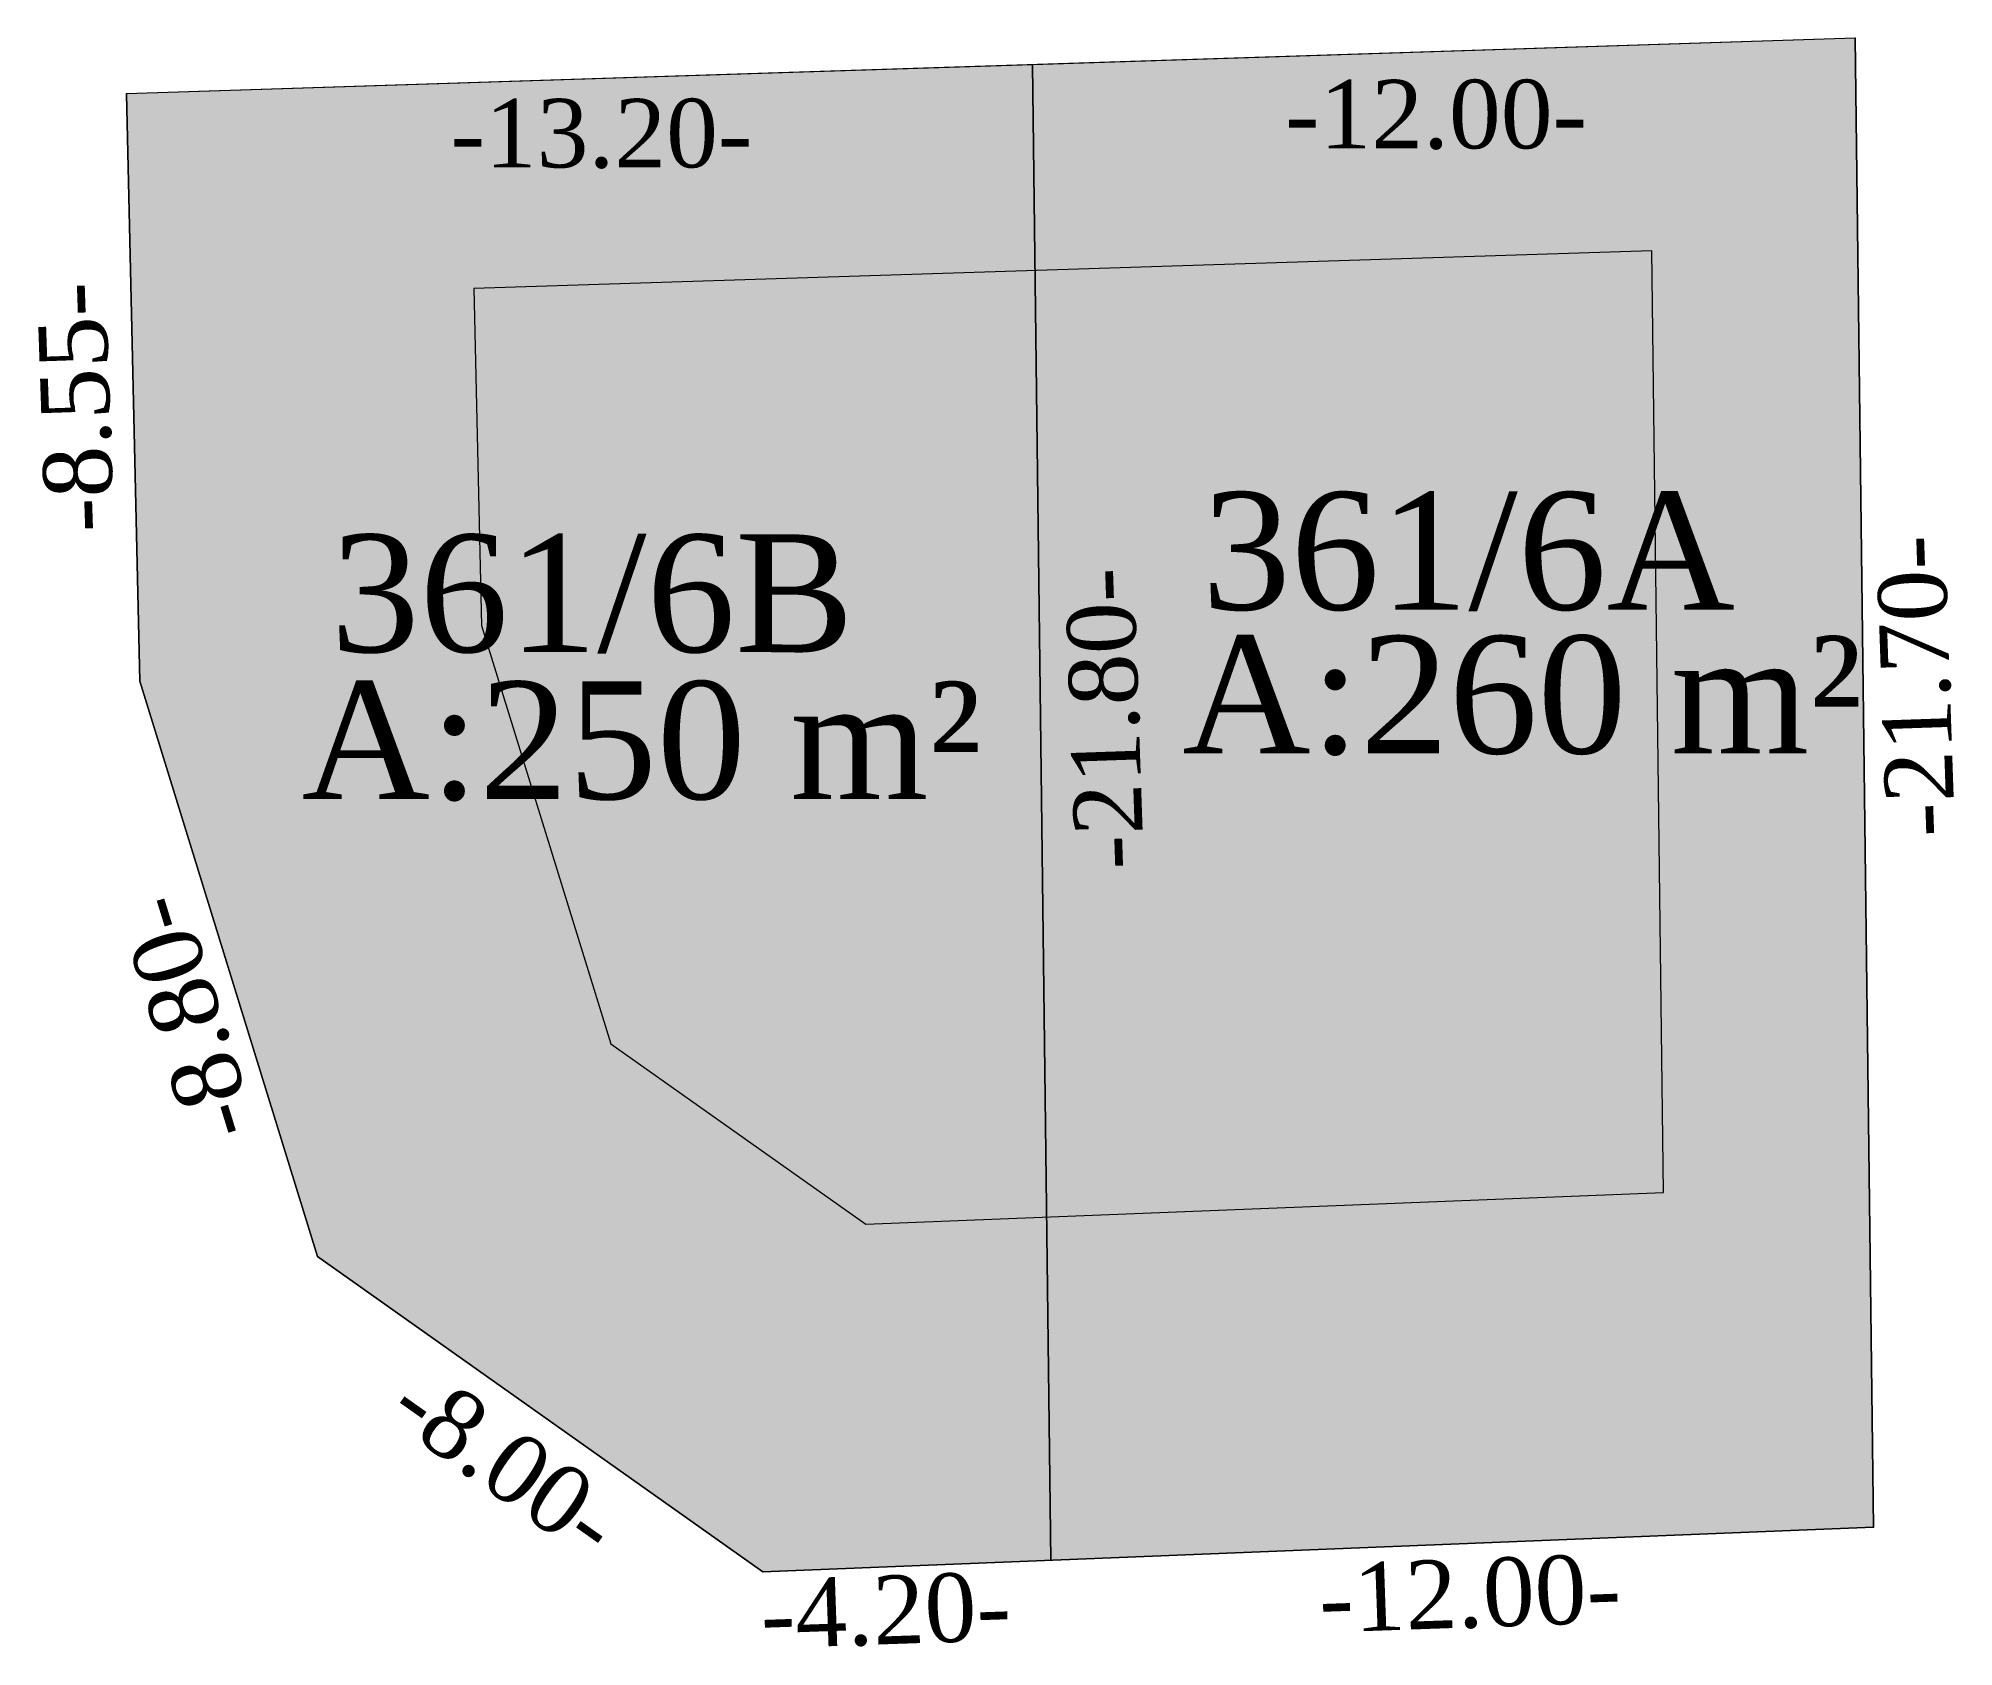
# Model space of a CAD drawing. Header units: millimetres. Extents: x 566284 to 574062, y 4517236 to 4521877.
# Drawn here: x 566284.45 to 566312.38, y 4521853.55 to 4521876.99 of the extents above.
import ezdxf

# ---------------------------------------------------------------- set-up
doc = ezdxf.new("R2010")
doc.units = ezdxf.units.MM
for name, color, linetype, lineweight in [('NKOT', 1, 'Continuous', 0), ('NOKTA_PARSEL_YENI', 18, 'Continuous', 0), ('SNRTIP_GECERLI', 30, 'Continuous', 0), ('YAPI OTURUM SINIRI', 253, 'Continuous', 0), ('yazı', 8, 'Continuous', 20), ('yeni', 4, 'Continuous', 0)]:
    doc.layers.add(name, color=color, linetype=linetype, lineweight=lineweight)
doc.styles.get("Standard").update_dxf_attribs({"font": 'TimesNewRoman.ttf'})

msp = doc.modelspace()

# ---------------------------------------------------------------- hatches: boundary and pattern name
at = {"layer": 'yeni'}
h = msp.add_hatch(color=1, dxfattribs=at)
h.dxf.hatch_style = 1
h.paths.add_polyline_path([(566310.945, 4521876.991), (566298.949, 4521876.605), (566299.218, 4521854.808), (566311.213, 4521855.287)])
h = msp.add_hatch(color=1, dxfattribs=at)
h.dxf.hatch_style = 1
h.paths.add_polyline_path([(566298.949, 4521876.605), (566285.738, 4521876.181), (566285.93, 4521867.623), (566288.524, 4521859.233), (566295.019, 4521854.64), (566299.218, 4521854.808)])

# ---------------------------------------------------------------- linework, layer by layer
at = {"layer": 'NKOT'}
for points in [[(566310.945, 4521876.991), (566298.949, 4521876.605), (566299.218, 4521854.808), (566311.213, 4521855.287), (566310.945, 4521876.991)], [(566298.949, 4521876.605), (566285.738, 4521876.181), (566285.93, 4521867.623), (566288.524, 4521859.233), (566295.019, 4521854.64), (566299.218, 4521854.808), (566298.949, 4521876.605)]]:
    msp.add_lwpolyline(points, close=True, dxfattribs=at)
at = {"layer": 'NOKTA_PARSEL_YENI', "color": 18, "lineweight": 0, "true_color": 0x000000}
for p in [(566310.945, 4521876.991), (566285.738, 4521876.181), (566285.93, 4521867.623), (566288.524, 4521859.233), (566311.213, 4521855.287), (566295.019, 4521854.64)]:
    msp.add_point(p, dxfattribs=at)
at = {"layer": 'SNRTIP_GECERLI', "color": 18, "lineweight": 0, "true_color": 0x000000}
for p, q in [((566310.945, 4521876.991), (566285.738, 4521876.181)), ((566310.945, 4521876.991), (566311.213, 4521855.287)), ((566285.93, 4521867.623), (566285.738, 4521876.181)), ((566288.524, 4521859.233), (566285.93, 4521867.623)), ((566295.019, 4521854.64), (566288.524, 4521859.233)), ((566311.213, 4521855.287), (566295.019, 4521854.64))]:
    msp.add_line(p, q, dxfattribs=at)
at = {"layer": 'YAPI OTURUM SINIRI', "color": 18, "true_color": 0x000000}
msp.add_lwpolyline([(566307.983, 4521873.894), (566290.803, 4521873.342), (566290.913, 4521868.433), (566292.799, 4521862.334), (566296.518, 4521859.704), (566308.152, 4521860.169)], close=True, dxfattribs=at)
at = {"layer": 'yeni'}
msp.add_line((566298.949, 4521876.605), (566299.218, 4521854.808), dxfattribs=at)
msp.add_lwpolyline([(566310.945, 4521876.991), (566285.738, 4521876.181), (566285.93, 4521867.623), (566288.524, 4521859.233), (566295.019, 4521854.64), (566311.213, 4521855.287)], close=True, dxfattribs=at)

# ---------------------------------------------------------------- texts
at = {"layer": 'yazı', "color": 18, "true_color": 0x000000}
for s, height, p in [('-12.00-', 1, (566302.632, 4521875.386)), ('-13.20-', 1, (566290.461, 4521875.109)), ('361/6A', 1.7152, (566301.42, 4521868.663)), ('361/6B', 1.7152, (566288.715, 4521868.045)), ('A:260 m²', 1.7152, (566301.135, 4521866.567)), ('A:250 m²', 1.7152, (566288.291, 4521865.902))]:
    msp.add_text(s, height=height, dxfattribs=at).set_placement(p)
for s, rotation, p in [('-8.55-', 91.9509, (566285.553, 4521869.805)), ('-21.70-', 91.9509, (566312.402, 4521865.362)), ('-21.80-', 91.9509, (566300.574, 4521864.888)), ('-8.80-', 107.1808, (566287.638, 4521861.108)), ('-8.00-', 324.733, (566289.504, 4521856.887)), ('-12.00-', 2, (566303.144, 4521853.751)), ('-4.20-', 2, (566295.002, 4521853.519))]:
    msp.add_text(s, height=1, rotation=rotation, dxfattribs=at).set_placement(p)

doc.saveas('drawing.dxf')
